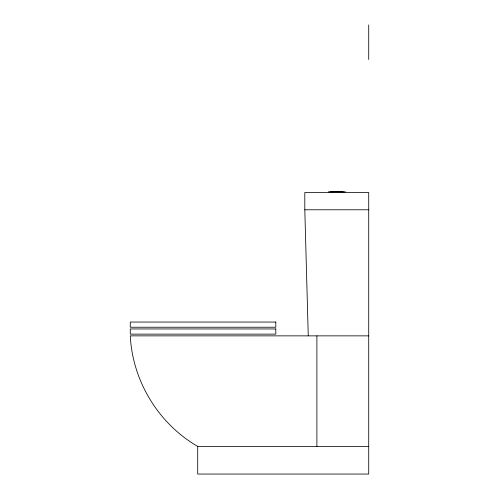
<?xml version="1.0" encoding="UTF-8"?>
<svg xmlns="http://www.w3.org/2000/svg" width="499" height="499" viewBox="0 0 499 499"><rect width="100%" height="100%" fill="white"/><g stroke="black" fill="none" stroke-linecap="round" stroke-linejoin="round"><path stroke-width="0.75" d="M330.65 191.46L343.087 191.46M328.236 191.809L345.508 191.809M368.717 335.864L130.283 335.864C132.497 381.068 158.539 423.757 197.71 446.412L197.71 474.05L368.717 474.05L368.717 192.502L304.802 192.502L304.802 209.773L368.717 209.773M197.71 446.412L368.717 446.412M304.802 209.773L308.257 335.864M368.717 24.95L368.717 59.493M342.258 191.46L342.258 191.809M331.486 191.46L331.486 191.809M316.896 335.864L316.896 446.412M275.804 322.048L130.283 322.048L130.283 327.232L275.804 327.232L275.804 322.048M275.804 328.953L130.283 328.953L130.283 334.137L275.804 334.137L275.804 328.953"/></g></svg>
